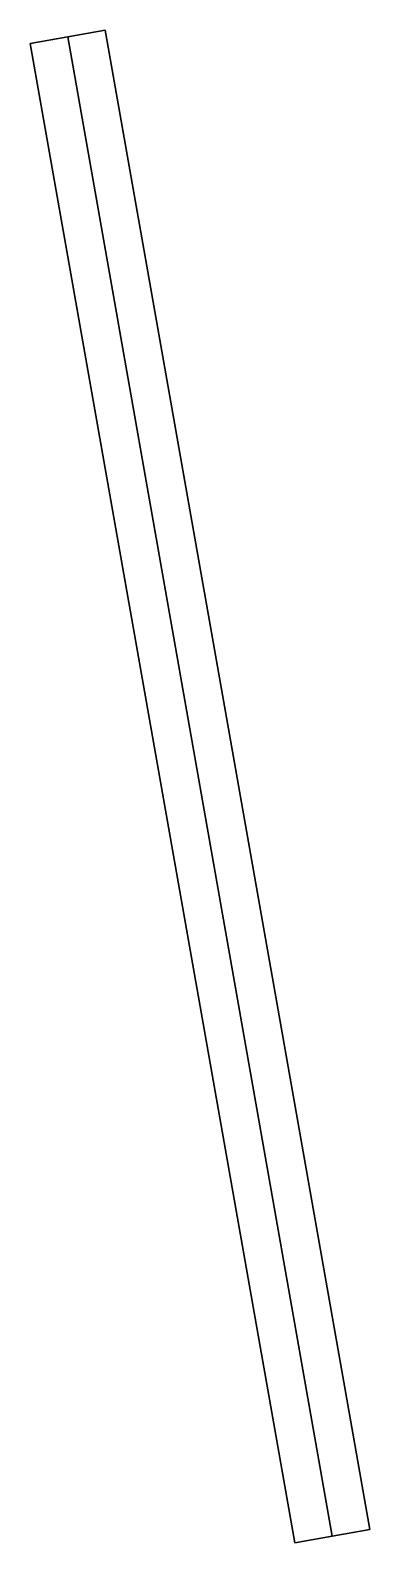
# Model space of a CAD drawing. Extents: x -1.5 to 1.5, y -4.8 to 14.
# Drawn here: x -1.48 to -1.301, y 13.169 to 13.963 of the extents above.
import ezdxf

# ---------------------------------------------------------------- set-up
doc = ezdxf.new("R2010")
doc.units = 0
doc.layers.add('GUNS', color=1, linetype='CONTINUOUS')

msp = doc.modelspace()

# ---------------------------------------------------------------- linework, layer by layer
at = {"layer": 'GUNS'}
for points in [[(-1.46, 13.96, 2.86), (-1.4797, 13.95653, 2.88), (-1.46, 13.96, 2.9), (-1.4403, 13.96347, 2.88)], [(-1.34078, 13.16868, 2.88), (-1.32108, 13.17215, 2.9), (-1.46, 13.96, 2.9), (-1.4797, 13.95653, 2.88)], [(-1.32108, 13.17215, 2.86), (-1.34078, 13.16868, 2.88), (-1.4797, 13.95653, 2.88), (-1.46, 13.96, 2.86)], [(-1.32108, 13.17215, 2.9), (-1.30139, 13.17563, 2.88), (-1.4403, 13.96347, 2.88), (-1.46, 13.96, 2.9)], [(-1.30139, 13.17563, 2.88), (-1.32108, 13.17215, 2.86), (-1.46, 13.96, 2.86), (-1.4403, 13.96347, 2.88)]]:
    msp.add_3dface(points, dxfattribs=at)

doc.saveas('drawing.dxf')
